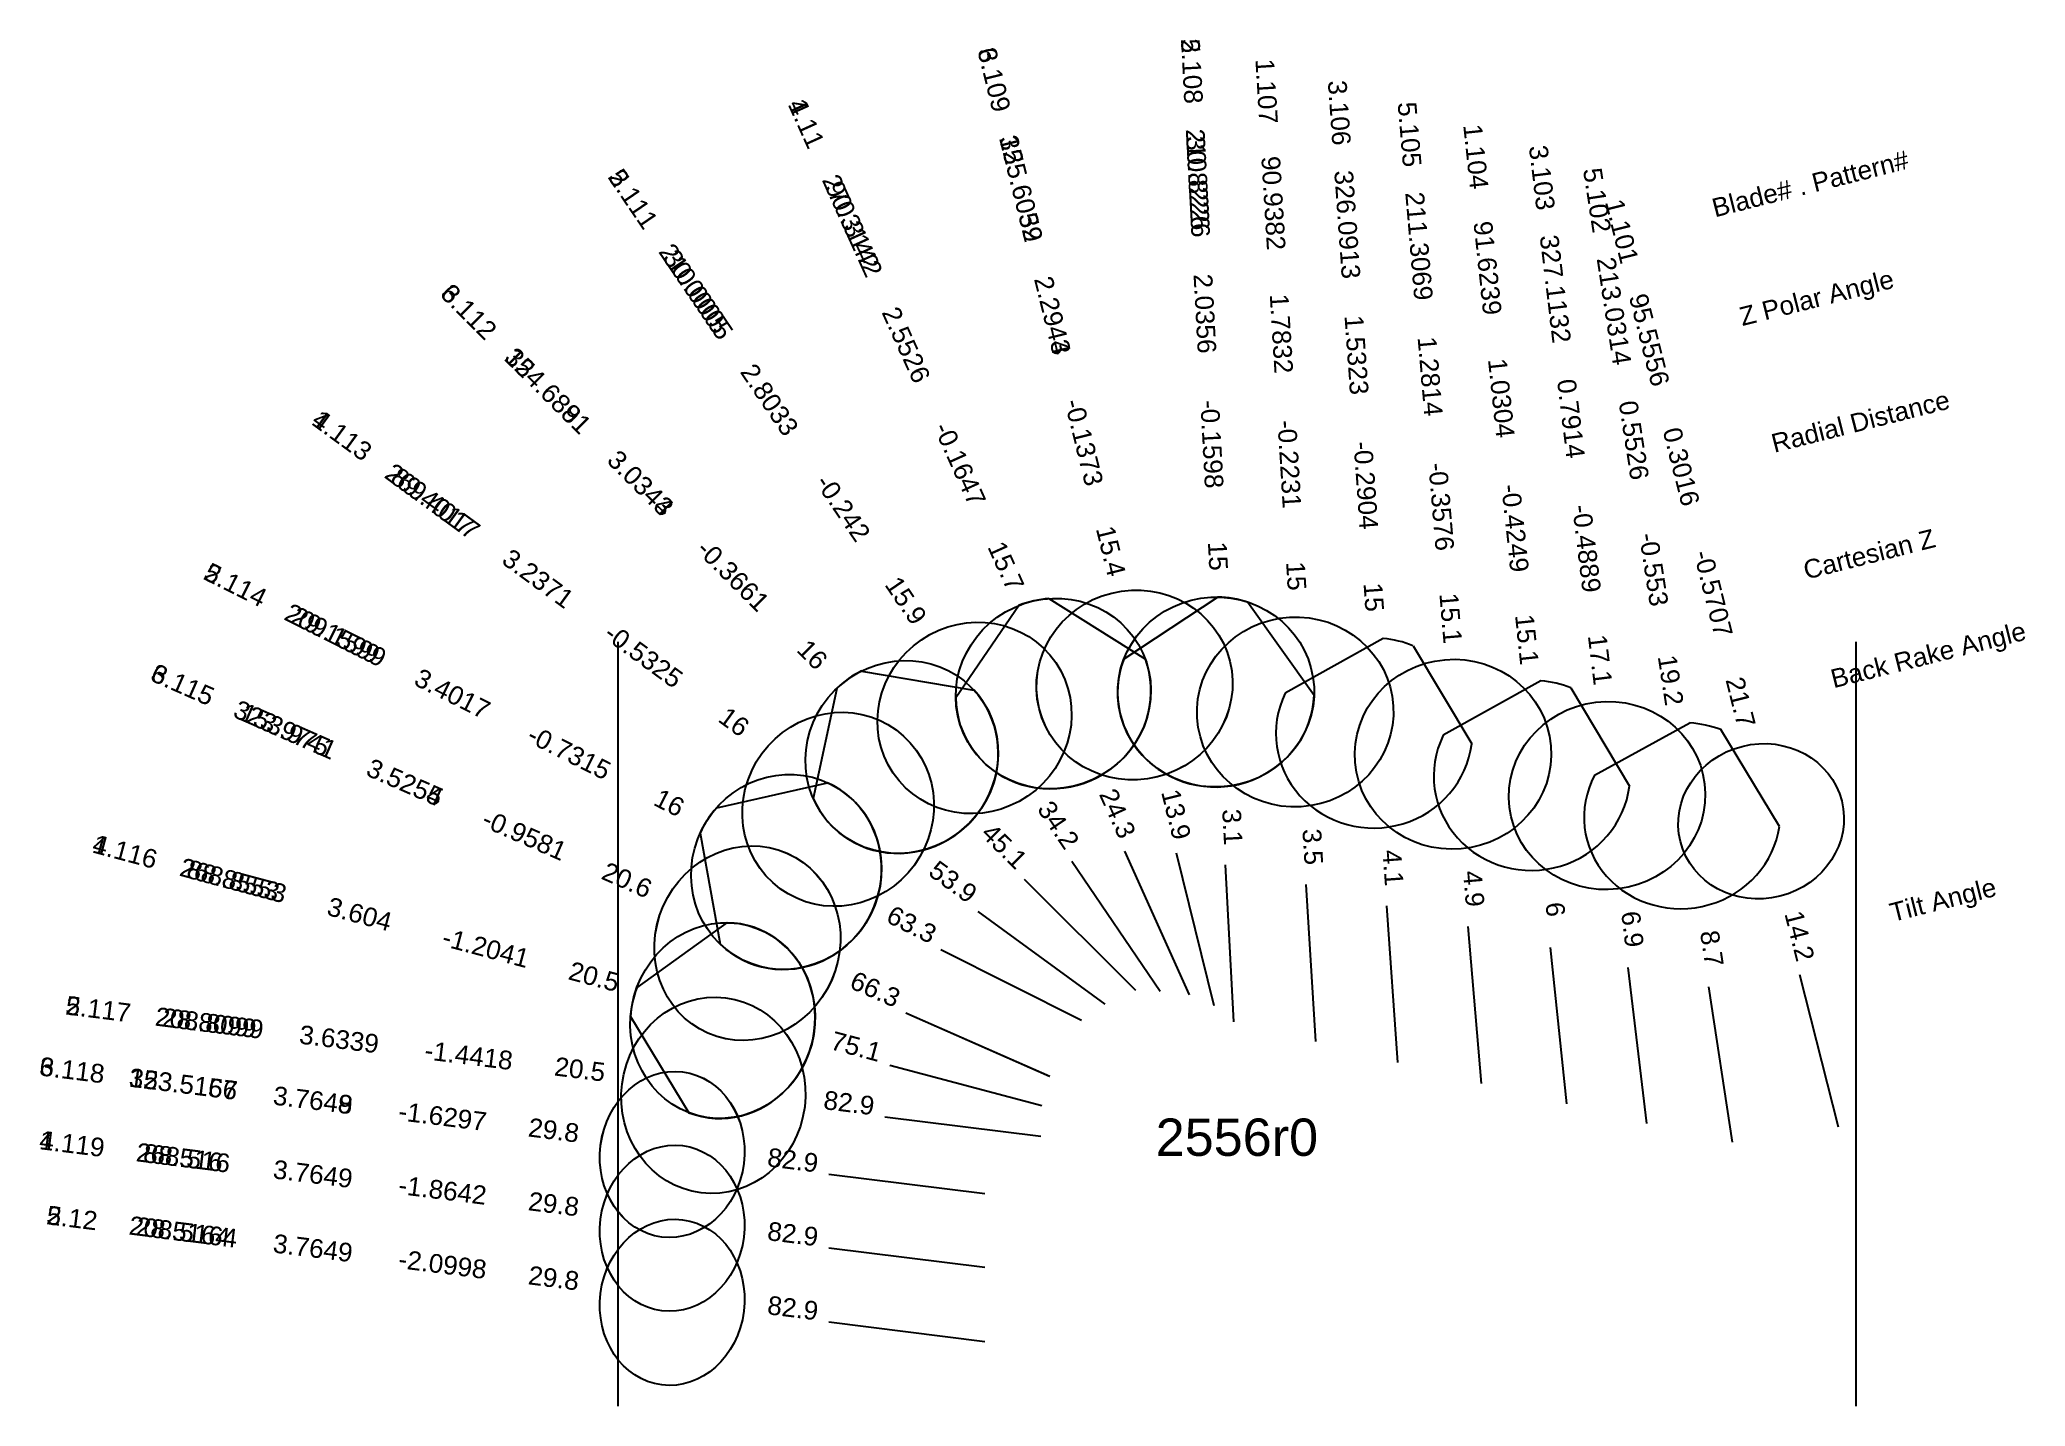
# Model space of a CAD drawing. Header units: inches. Extents: x -5.78 to 0.54, y -2.43 to 1.91.
import ezdxf
from ezdxf.enums import TextEntityAlignment as Align

# ---------------------------------------------------------------- set-up
doc = ezdxf.new("R2010")
doc.units = ezdxf.units.IN
doc.header["$MEASUREMENT"] = 0
for name, color, linetype, true_color in [('Blade_1', 30, 'Continuous', 0xff7f00), ('Blade_2', 7, 'Continuous', 0xcccc00), ('Blade_3', 7, 'Continuous', 0x00cc00), ('Blade_4', 7, 'Continuous', 0x00cccc), ('Blade_5', 7, 'Continuous', 0x0066cc), ('Blade_6', 190, 'Continuous', 0x7f00ff)]:
    doc.layers.add(name, color=color, linetype=linetype, true_color=true_color)
doc.styles.get("Standard").update_dxf_attribs({"font": 'arial.ttf'})

msp = doc.modelspace()

# ---------------------------------------------------------------- linework, layer by layer
for p, q in [((-3.9375, 0), (-3.9375, -2.4302)), ((0, 0), (0, -2.4302))]:
    msp.add_line(p, q)
at = {"layer": 'Blade_1'}
for p, q in [((-2.5667, 0.1374), (-2.2599, -0.0556)), ((-2.6612, 0.116), (-2.8632, -0.1786)), ((-1.0018, -0.1241), (-1.3125, -0.2973)), ((-0.9067, -0.1468), (-0.7203, -0.4588)), ((-2.3264, -0.666), (-2.1207, -1.1218)), ((-1.7497, -0.7721), (-1.7192, -1.2711)), ((-2.7929, -0.8569), (-2.3891, -1.1518)), ((-3.8776, -1.0996), (-3.5888, -0.8929)), ((-0.9726, -0.9718), (-0.92, -1.4691)), ((-0.1789, -1.0575), (-0.0566, -1.5423)), ((-3.8972, -1.1917), (-3.7116, -1.4973)), ((-3.0726, -1.3457), (-2.5894, -1.4744)), ((-3.2667, -1.9264), (-2.7706, -1.9883))]:
    msp.add_line(p, q, dxfattribs=at)
for centre, major_axis, ratio, start_param, end_param in [((-2.5526, -0.1647), (0.2848, 0.1285), 0.962798, 7.489254, 7.801028), ((-2.5526, -0.1647), (0.2848, 0.1285), 0.962798, 2.749116, 6.213418), ((-1.0304, -0.4249), (0.3108, 0.0329), 0.965538, 7.345145, 7.660612), ((-1.0304, -0.4249), (0.3108, 0.0329), 0.965538, 2.596052, 6.061457), ((-3.604, -1.2041), (0.0804, 0.302), 0.936405, 3.043933, 6.508587), ((-3.604, -1.2041), (0.0804, 0.302), 0.936405, 7.756087, 8.058544)]:
    msp.add_ellipse(centre, major_axis=major_axis, ratio=ratio, start_param=start_param, end_param=end_param, dxfattribs=at)
for centre, major_axis, ratio in [((-1.7832, -0.2231), (0.3119, 0.0191), 0.965796), ((-3.2371, -0.5325), (0.1843, 0.2524), 0.961187), ((-0.3016, -0.5707), (0.2565, 0.0647), 0.929195), ((-3.7649, -1.8642), (0.0328, 0.2625), 0.867637)]:
    msp.add_ellipse(centre, major_axis=major_axis, ratio=ratio, dxfattribs=at)
at = {"layer": 'Blade_2'}
for p, q in [((-2.4941, -0.6969), (-2.213, -1.1104)), ((-2.0061, -0.709), (-1.9794, -1.2083)), ((-2.9102, -0.9782), (-2.4633, -1.2025)), ((-3.0882, -1.51), (-2.592, -1.5719)), ((-3.2668, -2.162), (-2.7706, -2.2239))]:
    msp.add_line(p, q, dxfattribs=at)
for centre, major_axis, ratio in [((-2.0356, -0.1598), (0.3121, 0.0167), 0.965826), ((-2.8033, -0.242), (0.2584, 0.1757), 0.96198), ((-3.4017, -0.7315), (0.1402, 0.2793), 0.961075), ((-3.6339, -1.4418), (0.0387, 0.3101), 0.936553), ((-3.7649, -2.0998), (0.0328, 0.2625), 0.867633)]:
    msp.add_ellipse(centre, major_axis=major_axis, ratio=ratio, dxfattribs=at)
at = {"layer": 'Blade_3'}
for p, q in [((-1.5034, 0.0103), (-1.8148, -0.1629)), ((-1.4086, -0.0126), (-1.222, -0.3244)), ((-3.1625, -0.0929), (-2.8055, -0.1533)), ((-3.2415, -0.1485), (-3.316, -0.4979)), ((-2.162, -0.6711), (-2.0417, -1.1565)), ((-2.6449, -0.7545), (-2.2909, -1.1076)), ((-1.4933, -0.839), (-1.4578, -1.3378)), ((-0.7256, -1.0349), (-0.6657, -1.5313)), ((-3.0219, -1.1794), (-2.5642, -1.3806)), ((-3.2667, -1.6919), (-2.7706, -1.7538))]:
    msp.add_line(p, q, dxfattribs=at)
for centre, major_axis, ratio in [((-2.2943, -0.1373), (0.3033, 0.0752), 0.9639), ((-0.7914, -0.4889), (0.3103, 0.0374), 0.955654), ((-3.5254, -0.9581), (0.1258, 0.2861), 0.936116), ((-3.7648, -1.6297), (0.0328, 0.2625), 0.867639)]:
    msp.add_ellipse(centre, major_axis=major_axis, ratio=ratio, dxfattribs=at)
for centre, major_axis, ratio, start_param, end_param in [((-1.5323, -0.2904), (0.3117, 0.0222), 0.965751, 7.37869, 7.693133), ((-3.0343, -0.3661), (0.2207, 0.2213), 0.961477, 7.518143, 7.829205), ((-3.0343, -0.3661), (0.2207, 0.2213), 0.961477, 2.779809, 6.24408), ((-1.5323, -0.2904), (0.3117, 0.0222), 0.965751, 2.632152, 6.096958)]:
    msp.add_ellipse(centre, major_axis=major_axis, ratio=ratio, start_param=start_param, end_param=end_param, dxfattribs=at)
at = {"layer": 'Blade_4'}
for p, q in [((-2.3264, -0.666), (-2.1207, -1.1218)), ((-2.7929, -0.8569), (-2.3891, -1.1518)), ((-3.0726, -1.3457), (-2.5894, -1.4744)), ((-3.2667, -1.9264), (-2.7706, -1.9883))]:
    msp.add_line(p, q, dxfattribs=at)
for centre, major_axis, ratio in [((-2.5526, -0.1647), (0.2848, 0.1285), 0.962798), ((-3.2371, -0.5325), (0.1843, 0.2524), 0.961187), ((-3.604, -1.2041), (0.0804, 0.302), 0.936405), ((-3.7649, -1.8642), (0.0328, 0.2625), 0.867637)]:
    msp.add_ellipse(centre, major_axis=major_axis, ratio=ratio, dxfattribs=at)
at = {"layer": 'Blade_5'}
for p, q in [((-2.0293, 0.142), (-2.3282, -0.0549)), ((-1.9338, 0.126), (-1.7233, -0.1699)), ((-0.831, -0.424), (-0.5281, -0.2581)), ((-0.2432, -0.5867), (-0.4301, -0.2793)), ((-3.6233, -0.5275), (-3.2705, -0.4479)), ((-3.6756, -0.6081), (-3.6123, -0.9611)), ((-2.4941, -0.6969), (-2.213, -1.1104)), ((-2.0061, -0.709), (-1.9794, -1.2083)), ((-1.2347, -0.9056), (-1.1923, -1.4038)), ((-2.9102, -0.9782), (-2.4633, -1.2025)), ((-0.4691, -1.0966), (-0.3932, -1.5908)), ((-3.0882, -1.51), (-2.592, -1.5719)), ((-3.2668, -2.162), (-2.7706, -2.2239))]:
    msp.add_line(p, q, dxfattribs=at)
for centre, major_axis, ratio, start_param, end_param in [((-2.0356, -0.1598), (0.3121, 0.0167), 0.965826, 7.470603, 7.782348), ((-2.0356, -0.1598), (0.3121, 0.0167), 0.965826, 2.73128, 6.194447), ((-0.5526, -0.553), (0.3089, 0.0474), 0.944195, 7.30657, 7.63118), ((-0.5526, -0.553), (0.3089, 0.0474), 0.944195, 2.5285, 6.007529), ((-3.4017, -0.7315), (0.1402, 0.2793), 0.961075, 2.85379, 6.316477), ((-3.4017, -0.7315), (0.1402, 0.2793), 0.961075, 7.585355, 7.894232)]:
    msp.add_ellipse(centre, major_axis=major_axis, ratio=ratio, start_param=start_param, end_param=end_param, dxfattribs=at)
for centre, major_axis, ratio in [((-2.8033, -0.242), (0.2584, 0.1757), 0.96198), ((-1.2814, -0.3576), (0.3114, 0.0265), 0.965675), ((-3.6339, -1.4418), (0.0387, 0.3101), 0.936553), ((-3.7649, -2.0998), (0.0328, 0.2625), 0.867633)]:
    msp.add_ellipse(centre, major_axis=major_axis, ratio=ratio, dxfattribs=at)
at = {"layer": 'Blade_6'}
for p, q in [((-2.162, -0.6711), (-2.0416, -1.1564)), ((-2.6449, -0.7545), (-2.2909, -1.1075)), ((-3.022, -1.1794), (-2.5643, -1.3806)), ((-3.2668, -1.6919), (-2.7706, -1.7538))]:
    msp.add_line(p, q, dxfattribs=at)
for centre, major_axis, ratio in [((-2.2944, -0.1373), (0.3033, 0.0752), 0.963898), ((-3.0344, -0.3661), (0.2207, 0.2213), 0.961473), ((-3.5255, -0.9581), (0.1258, 0.2861), 0.936111), ((-3.7649, -1.6297), (0.0328, 0.2625), 0.867632)]:
    msp.add_ellipse(centre, major_axis=major_axis, ratio=ratio, dxfattribs=at)

# ---------------------------------------------------------------- texts
for s, height, p in [('Blade# . Pattern#', 0.059375, (-0.4558, 1.3778)), ('Z Polar Angle', 0.059375, (-0.3687, 1.0323)), ('Radial Distance', 0.059375, (-0.267, 0.6293)), ('Cartesian Z', 0.059375, (-0.1654, 0.2263)), ('Back Rake Angle', 0.059375, (-0.0783, -0.1191)), ('Tilt Angle', 0.05937, (0.1092, -0.8623))]:
    msp.add_text(s, height=height, rotation=14.15497).set_placement(p, align=Align.MIDDLE_LEFT)
msp.add_text('2556r0', height=0.11875).set_placement((-1.9688, -1.5749), align=Align.MIDDLE_CENTER)
at = {"layer": 'Blade_1'}
for s, height, rotation, p in [('1.107', 0.05937, 273.49707, (-1.9037, 1.7482)), ('1.11', 0.05937, 294.28947, (-3.365, 1.6355)), ('1.104', 0.05937, 276.03712, (-1.2381, 1.5391)), ('90.9382', 0.05937, 273.49707, (-1.882, 1.3926)), ('90.3142', 0.05937, 294.28947, (-3.2185, 1.3108)), ('1.101', 0.05937, 284.15497, (-0.7729, 1.2978)), ('91.6239', 0.05937, 276.03712, (-1.2007, 1.1849)), ('1.7832', 0.05937, 273.49707, (-1.8566, 0.9778)), ('95.5556', 0.05937, 284.15497, (-0.6857, 0.9524)), ('2.5526', 0.05937, 294.28947, (-3.0475, 0.9319)), ('1.0304', 0.05937, 276.03712, (-1.157, 0.7716)), ('1.113', 0.05937, 323.85906, (-4.832, 0.6323)), ('-0.2231', 0.05937, 273.49707, (-1.8313, 0.5629)), ('-0.1647', 0.05937, 294.28947, (-2.8766, 0.5531)), ('0.3016', 0.05937, 284.15497, (-0.5841, 0.5494)), ('89.4017', 0.05937, 323.85906, (-4.5443, 0.4222)), ('-0.4249', 0.05937, 276.03712, (-1.1132, 0.3582)), ('3.2371', 0.05937, 323.85906, (-4.2087, 0.1771)), ('15.7', 0.05937, 294.28947, (-2.73, 0.2284)), ('-0.5707', 0.05937, 284.15497, (-0.4825, 0.1463)), ('15', 0.05937, 273.49707, (-1.8095, 0.2073)), ('15.1', 0.05937, 276.03712, (-1.0758, 0.004)), ('-0.5325', 0.05937, 323.85906, (-3.873, -0.0681)), ('21.7', 0.05937, 284.15497, (-0.3953, -0.1991)), ('16', 0.05937, 323.85906, (-3.5853, -0.2782)), ('24.3', 0.05937, 294.28947, (-2.3752, -0.5578)), ('1.116', 0.05937, 345.08322, (-5.5125, -0.6957)), ('3.5', 0.05937, 273.49707, (-1.7569, -0.6535)), ('88.8553', 0.05937, 345.08322, (-5.1682, -0.7874)), ('53.9', 0.05937, 323.85906, (-2.8888, -0.7868)), ('3.604', 0.05937, 345.08322, (-4.7666, -0.8944)), ('6', 0.0594, 276.03712, (-0.9851, -0.8538)), ('14.2', 0.05937, 284.15497, (-0.2079, -0.9423)), ('-1.2041', 0.05937, 345.08322, (-4.365, -1.0014)), ('20.5', 0.05937, 345.08322, (-4.0207, -1.0931)), ('75.1', 0.05937, 345.08322, (-3.1873, -1.3151)), ('1.119', 0.05937, 352.88512, (-5.677, -1.6255)), ('88.516', 0.05937, 352.88512, (-5.3235, -1.6696)), ('3.7649', 0.05937, 352.88512, (-4.9111, -1.7211)), ('-1.8642', 0.05937, 352.88512, (-4.4987, -1.7726)), ('29.8', 0.05937, 352.88512, (-4.1452, -1.8167)), ('82.9', 0.05937, 352.88512, (-3.3846, -1.9117))]:
    msp.add_text(s, height=height, rotation=rotation, dxfattribs=at).set_placement(p, align=Align.CENTER)
at = {"layer": 'Blade_2'}
for s, rotation, p in [('2.108', 273.06709, (-2.1412, 1.8124)), ('30.8226', 273.06709, (-2.1222, 1.4566)), ('2.111', 304.20506, (-3.9135, 1.3914)), ('30.0005', 304.20506, (-3.7132, 1.0968)), ('2.0356', 273.06709, (-2.0999, 1.0416)), ('2.8033', 304.20506, (-3.4796, 0.753)), ('-0.1598', 273.06709, (-2.0777, 0.6266)), ('-0.242', 304.20506, (-3.246, 0.4093)), ('15', 273.06709, (-2.0586, 0.2708)), ('2.114', 333.34522, (-5.1668, 0.1545)), ('15.9', 304.20506, (-3.0457, 0.1147)), ('29.1599', 333.34522, (-4.8484, -0.0053)), ('3.4017', 333.34522, (-4.477, -0.1918)), ('-0.7315', 333.34522, (-4.1055, -0.3782)), ('16', 333.34522, (-3.7871, -0.538)), ('34.2', 304.20506, (-2.5608, -0.5987)), ('3.1', 273.06709, (-2.0125, -0.5904)), ('63.3', 333.34522, (-3.0163, -0.925)), ('2.117', 352.8822, (-5.5937, -1.1971)), ('28.8099', 352.8822, (-5.2402, -1.2412)), ('3.6339', 352.8822, (-4.8278, -1.2927)), ('-1.4418', 352.8822, (-4.4154, -1.3442)), ('20.5', 352.8822, (-4.0619, -1.3884)), ('82.9', 352.8822, (-3.206, -1.4952)), ('2.12', 352.88521, (-5.6771, -1.8611)), ('28.5164', 352.88521, (-5.3236, -1.9053)), ('3.7649', 352.88521, (-4.9111, -1.9567)), ('-2.0998', 352.88521, (-4.4987, -2.0082)), ('29.8', 352.88521, (-4.1452, -2.0523)), ('82.9', 352.88521, (-3.3846, -2.1473))]:
    msp.add_text(s, height=0.05937, rotation=rotation, dxfattribs=at).set_placement(p, align=Align.CENTER)
at = {"layer": 'Blade_3'}
for s, rotation, p in [('3.109', 283.92286, (-2.7695, 1.7797)), ('3.106', 274.06558, (-1.6723, 1.6796)), ('325.6039', 283.92286, (-2.6838, 1.4339)), ('3.103', 276.87703, (-1.0279, 1.4719)), ('326.0913', 274.06558, (-1.647, 1.3243)), ('327.1132', 276.87703, (-0.9852, 1.1182)), ('2.2943', 283.92286, (-2.5838, 1.0305)), ('3.112', 315.07666, (-4.4327, 1.0286)), ('1.5323', 274.06558, (-1.6176, 0.9097)), ('324.6881', 315.07666, (-4.1805, 0.777)), ('0.7914', 276.87703, (-0.9355, 0.7056)), ('-0.1373', 283.92286, (-2.4838, 0.6271)), ('-0.2904', 274.06558, (-1.5881, 0.4951)), ('3.0343', 315.07666, (-3.8862, 0.4835)), ('-0.4889', 276.87703, (-0.8857, 0.2929)), ('15.4', 283.92286, (-2.3981, 0.2813)), ('-0.3661', 315.07666, (-3.5919, 0.19)), ('15', 274.06558, (-1.5628, 0.1398)), ('16', 315.07666, (-3.3397, -0.0616)), ('17.1', 276.87703, (-0.843, -0.0608)), ('3.115', 336.27053, (-5.3335, -0.1633)), ('323.9741', 336.27053, (-5.0073, -0.3067)), ('3.5254', 336.27053, (-4.6268, -0.4739)), ('13.9', 283.92286, (-2.1905, -0.5559)), ('-0.9581', 336.27053, (-4.2464, -0.6412)), ('45.1', 315.07666, (-2.729, -0.6706)), ('4.1', 274.06558, (-1.5017, -0.7206)), ('20.6', 336.27053, (-3.9202, -0.7846)), ('6.9', 276.87703, (-0.7398, -0.917)), ('66.3', 336.27053, (-3.1306, -1.1316)), ('3.118', 352.88506, (-5.677, -1.391)), ('323.5157', 352.88506, (-5.3235, -1.4351)), ('3.7648', 352.88506, (-4.9111, -1.4866)), ('-1.6297', 352.88506, (-4.4986, -1.5381)), ('29.8', 352.88506, (-4.1451, -1.5822)), ('82.9', 352.88506, (-3.3845, -1.6772))]:
    msp.add_text(s, height=0.05937, rotation=rotation, dxfattribs=at).set_placement(p, align=Align.CENTER)
at = {"layer": 'Blade_4'}
for s, rotation, p in [('4.11', 294.28947, (-3.365, 1.6355)), ('270.3142', 294.28947, (-3.2185, 1.3108)), ('2.5526', 294.28947, (-3.0475, 0.9319)), ('4.113', 323.85906, (-4.832, 0.6323)), ('-0.1647', 294.28947, (-2.8766, 0.5531)), ('269.4017', 323.85906, (-4.5443, 0.4222)), ('3.2371', 323.85906, (-4.2087, 0.1771)), ('15.7', 294.28947, (-2.73, 0.2284)), ('-0.5325', 323.85906, (-3.873, -0.0681)), ('16', 323.85906, (-3.5853, -0.2782)), ('24.3', 294.28947, (-2.3752, -0.5578)), ('4.116', 345.08322, (-5.5125, -0.6957)), ('268.8553', 345.08322, (-5.1682, -0.7874)), ('53.9', 323.85906, (-2.8888, -0.7868)), ('3.604', 345.08322, (-4.7666, -0.8944)), ('-1.2041', 345.08322, (-4.365, -1.0014)), ('20.5', 345.08322, (-4.0207, -1.0931)), ('75.1', 345.08322, (-3.1873, -1.3151)), ('4.119', 352.88512, (-5.677, -1.6255)), ('268.516', 352.88512, (-5.3235, -1.6696)), ('3.7649', 352.88512, (-4.9111, -1.7211)), ('-1.8642', 352.88512, (-4.4987, -1.7726)), ('29.8', 352.88512, (-4.1452, -1.8167)), ('82.9', 352.88512, (-3.3846, -1.9117))]:
    msp.add_text(s, height=0.05937, rotation=rotation, dxfattribs=at).set_placement(p, align=Align.CENTER)
at = {"layer": 'Blade_5'}
for s, rotation, p in [('5.108', 273.06709, (-2.1412, 1.8124)), ('5.105', 274.8652, (-1.4489, 1.6103)), ('210.8226', 273.06709, (-2.1222, 1.4566)), ('5.111', 304.20506, (-3.9135, 1.3914)), ('5.102', 278.73159, (-0.8524, 1.3991)), ('211.3069', 274.8652, (-1.4187, 1.2553)), ('210.0005', 304.20506, (-3.7132, 1.0968)), ('213.0314', 278.73159, (-0.7984, 1.047)), ('2.0356', 273.06709, (-2.0999, 1.0416)), ('1.2814', 274.8652, (-1.3834, 0.8412)), ('2.8033', 304.20506, (-3.4796, 0.753)), ('-0.1598', 273.06709, (-2.0777, 0.6266)), ('0.5526', 278.73159, (-0.7353, 0.6362)), ('-0.242', 304.20506, (-3.246, 0.4093)), ('-0.3576', 274.8652, (-1.3482, 0.4271)), ('-0.553', 278.73159, (-0.6722, 0.2254)), ('15', 273.06709, (-2.0586, 0.2708)), ('5.114', 333.34522, (-5.1668, 0.1545)), ('15.9', 304.20506, (-3.0457, 0.1147)), ('15.1', 274.8652, (-1.318, 0.0721)), ('209.1599', 333.34522, (-4.8484, -0.0053)), ('19.2', 278.73159, (-0.6181, -0.1267)), ('3.4017', 333.34522, (-4.477, -0.1918)), ('-0.7315', 333.34522, (-4.1055, -0.3782)), ('16', 333.34522, (-3.7871, -0.538)), ('34.2', 304.20506, (-2.5608, -0.5987)), ('3.1', 273.06709, (-2.0125, -0.5904)), ('4.9', 274.8652, (-1.2448, -0.7873)), ('63.3', 333.34522, (-3.0163, -0.925)), ('8.7', 278.73159, (-0.4872, -0.9793)), ('5.117', 352.8822, (-5.5937, -1.1971)), ('208.8099', 352.8822, (-5.2402, -1.2412)), ('3.6339', 352.8822, (-4.8278, -1.2927)), ('-1.4418', 352.8822, (-4.4154, -1.3442)), ('20.5', 352.8822, (-4.0619, -1.3884)), ('82.9', 352.8822, (-3.206, -1.4952)), ('5.12', 352.88521, (-5.6771, -1.8611)), ('208.5164', 352.88521, (-5.3236, -1.9053)), ('3.7649', 352.88521, (-4.9111, -1.9567)), ('-2.0998', 352.88521, (-4.4987, -2.0082)), ('29.8', 352.88521, (-4.1452, -2.0523)), ('82.9', 352.88521, (-3.3846, -2.1473))]:
    msp.add_text(s, height=0.05937, rotation=rotation, dxfattribs=at).set_placement(p, align=Align.CENTER)
at = {"layer": 'Blade_6'}
for s, rotation, p in [('6.109', 283.9274, (-2.7697, 1.7796)), ('155.6052', 283.9274, (-2.684, 1.4339)), ('2.2944', 283.9274, (-2.5839, 1.0305)), ('6.112', 315.07912, (-4.4328, 1.0285)), ('154.6891', 315.07912, (-4.1806, 0.7769)), ('-0.1373', 283.9274, (-2.4839, 0.627)), ('3.0344', 315.07912, (-3.8863, 0.4835)), ('15.4', 283.9274, (-2.3982, 0.2813)), ('-0.3661', 315.07912, (-3.592, 0.19)), ('16', 315.07912, (-3.3397, -0.0616)), ('6.115', 336.27146, (-5.3335, -0.1634)), ('153.975', 336.27146, (-5.0074, -0.3067)), ('3.5255', 336.27146, (-4.6269, -0.474)), ('13.9', 283.9274, (-2.1906, -0.5559)), ('-0.9581', 336.27146, (-4.2464, -0.6412)), ('45.1', 315.07912, (-2.729, -0.6706)), ('20.6', 336.27146, (-3.9203, -0.7846)), ('66.3', 336.27146, (-3.1307, -1.1316)), ('6.118', 352.88523, (-5.6771, -1.391)), ('153.5166', 352.88523, (-5.3235, -1.4352)), ('3.7649', 352.88523, (-4.9111, -1.4866)), ('-1.6297', 352.88523, (-4.4987, -1.5381)), ('29.8', 352.88523, (-4.1452, -1.5822)), ('82.9', 352.88523, (-3.3846, -1.6772))]:
    msp.add_text(s, height=0.05937, rotation=rotation, dxfattribs=at).set_placement(p, align=Align.CENTER)

doc.saveas('drawing.dxf')
